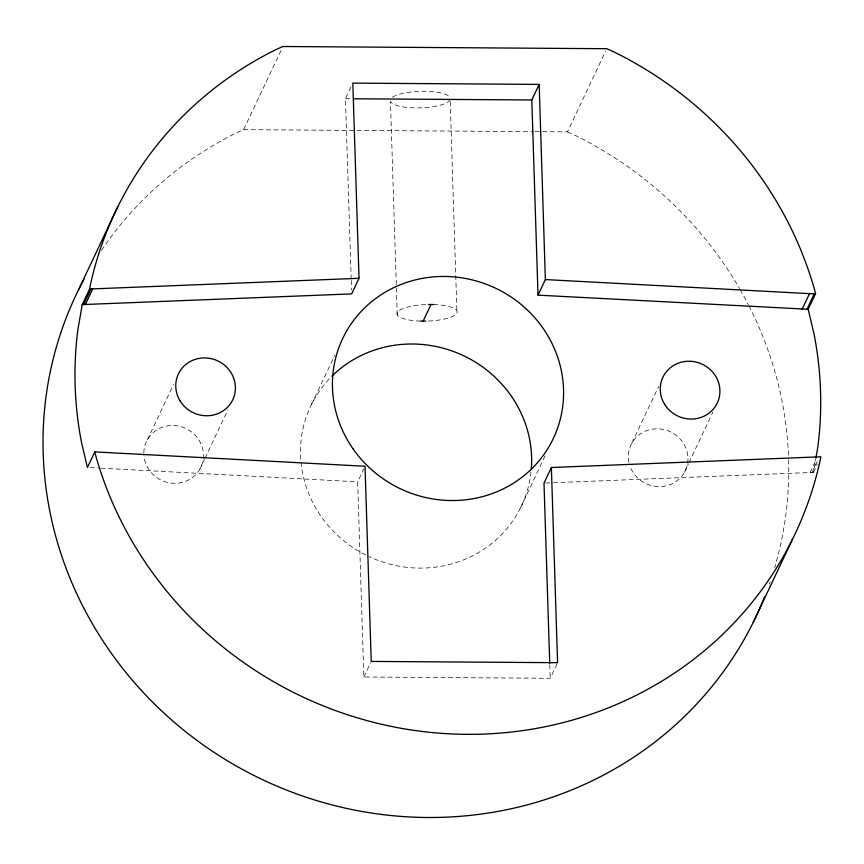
<?xml version="1.0" encoding="UTF-8"?>
<svg xmlns="http://www.w3.org/2000/svg" width="864" height="864" viewBox="0 0 864 864"><rect width="100%" height="100%" fill="white"/><g stroke="black" fill="none" stroke-linecap="round" stroke-linejoin="round"><path stroke-width="0.65" stroke-dasharray="4.32 3.24" d="M553.403 482.728L813.434 472.381L815.702 459.313M101.477 250.355A376.099 358.096 25.3 0 1 236.444 132.862L243.605 129.654L281.2 50.123M147.366 439.776L173.599 384.275M351.194 279.083L345.449 98.712L351.119 86.713M199.93 469.044L204.487 459.389M205.06 458.179L227.869 409.925M311.504 404.492L334.886 355.028M557.021 663.887L550.217 678.283L363.863 677.009L357.653 481.831L363.884 468.644M535.075 131.641L567.464 131.868L605.632 51.127M363.863 677.009L370.667 662.612M520.625 507.632L545.724 454.54M631.865 443.07L658.67 386.37M684.428 472.338L688.424 463.892M688.986 462.694L712.94 412.02M810.097 472.511L816.329 459.324M812.063 472.435L818.294 459.248M813.434 472.381L817.398 463.99M545.346 483.052L552.064 482.782M345.449 98.712L352.156 98.755M243.605 129.654L355.612 130.421M356.962 130.432L533.725 131.641M90.137 467.575L99.544 468.083M100.894 468.148L357.653 481.831M567.464 131.868L574.841 135.162A376.099 358.096 25.3 0 1 739.487 288.49M549.785 664.816L550.217 678.283M450.22 101.65L456.883 310.867M397.246 314.788L390.463 101.531A30.089 8.262 -1.8 0 0 420.271 107.849A30.089 8.262 -1.8 0 0 450.09 99.781M351.238 280.422L351.54 289.85M740.146 289.634A376.099 358.096 25.3 0 1 748.343 304.7M748.937 305.867A376.099 358.096 25.3 0 1 788.551 457.304M788.627 459.886A376.099 358.096 25.3 0 1 774.673 567.594M770.191 581.645A376.099 358.096 25.3 0 1 769.316 584.172M392.494 97.232A30.089 8.262 -1.8 0 1 424.202 91.26A30.089 8.262 -1.8 0 1 450.09 97.621M531.058 471.69A116.586 111.013 25.3 0 1 369.144 556.664M365.623 554.947A116.586 111.013 25.3 0 1 330.901 377.222M433.577 304.56A30.089 8.262 -1.8 0 1 456.959 312.854A30.089 8.262 -1.8 0 1 427.064 321.095M420.563 321.095A30.089 8.262 -1.8 0 1 397.17 312.811A30.089 8.262 -1.8 0 1 427.075 304.56M628.949 462.532A30.089 28.652 25.3 0 1 666.23 430.196A30.089 28.652 25.3 0 1 679.882 478.3A30.089 28.652 25.3 0 1 629.986 466.204M143.813 452.952A30.089 28.652 25.3 0 1 188.136 429.678A30.089 28.652 25.3 0 1 189.713 479.336A30.089 28.652 25.3 0 1 143.899 455.458"/><path stroke-width="1.3" d="M815.929 458.006L817.744 447.541A376.099 358.096 25.3 0 0 814.136 334.465L808.175 309.269L815.551 293.684L814.914 290.995A376.099 358.096 25.3 0 0 614.142 52.013L606.776 48.708L282.917 46.505L275.746 49.702A376.099 358.096 25.3 0 0 90.115 286.06L89.608 289.019L82.231 304.603L77.922 329.443A376.099 358.096 25.3 0 0 81.529 442.53L87.437 467.5L94.802 451.904L365.018 466.247L371.239 661.414L557.582 662.688L551.372 467.51L820.8 456.786L820.282 459.745A376.099 358.096 25.3 0 1 466.711 734.346A376.099 358.096 25.3 0 1 95.494 454.81L94.802 451.904M78.592 289.699L117.904 206.55M83.603 304.549L90.968 288.965M85.352 304.484L92.718 288.889M808.175 309.269L538.013 295.153L545.378 279.569L539.168 84.391L352.825 83.117L359.035 278.294L351.67 293.89L82.231 304.603M423.133 321.149L430.996 304.517M538.013 295.153L531.803 99.976L539.168 84.391M551.372 467.51L543.996 483.106L549.742 663.476M802.116 309.226L809.492 293.641M806.868 309.485L814.244 293.89L815.551 293.684M753.192 622.415L792.504 539.255M89.608 289.019L359.035 278.294M353.495 98.766L531.803 99.976M545.378 279.569L814.244 293.89M764.629 596.722A376.099 358.096 25.3 0 1 264.557 780.602A376.099 358.096 25.3 0 1 84.132 278.996M331.841 376.272A116.586 111.013 25.3 0 1 462.802 355.363A116.586 111.013 25.3 0 1 531.306 469.012M425.747 321.127A30.089 8.262 -1.8 0 1 420.563 321.095M428.393 304.528A30.089 8.262 -1.8 0 1 433.577 304.56M353.052 448.859A116.586 111.013 25.3 0 0 552.56 440.068A116.586 111.013 25.3 0 0 438.394 276.566A116.586 111.013 25.3 0 0 353.052 448.859M664.718 404.428A30.089 28.652 25.3 0 0 716.364 404.784A30.089 28.652 25.3 0 0 689.159 361.228A30.089 28.652 25.3 0 0 664.718 404.428M180.22 401.123A30.089 28.652 25.3 0 0 231.865 401.479A30.089 28.652 25.3 0 0 204.66 357.923A30.089 28.652 25.3 0 0 180.22 401.123"/></g></svg>
